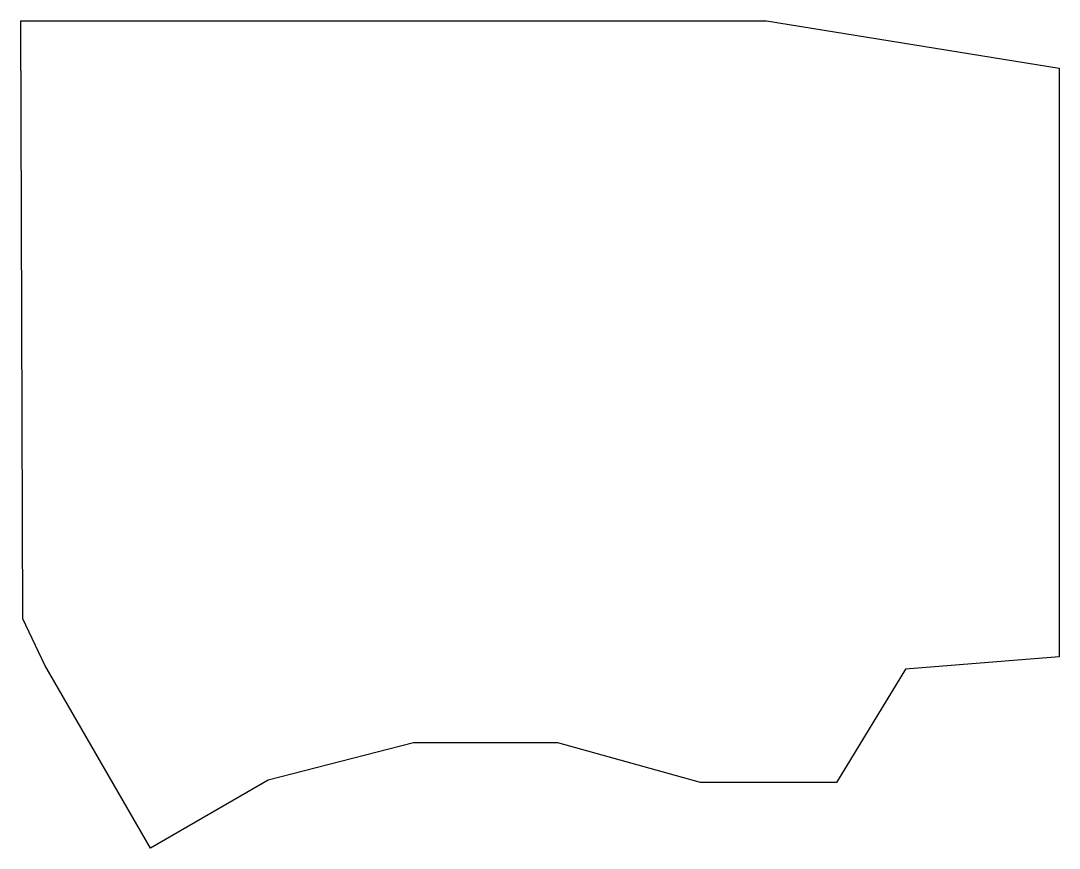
# Model space of a CAD drawing. Extents: x 18 to 156, y 176 to 285.
import ezdxf

# ---------------------------------------------------------------- set-up
doc = ezdxf.new("R2010")
doc.units = 0
doc.layers.add('Layer_1', color=7, linetype='CONTINUOUS')

msp = doc.modelspace()

# ---------------------------------------------------------------- linework, layer by layer
at = {"layer": 'Layer_1', "color": 7}
msp.add_lwpolyline([(155.67733, 201.145886), (135.31835, 199.507935), (126.1907, 184.51661), (108.18973, 184.51661), (89.289611, 189.76678), (70.191375, 189.76678), (50.945813, 184.8214), (35.355313, 175.82219), (21.357383, 200.071548), (18.482103, 206.19802), (18.192163, 285.357178), (36.633363, 285.357178), (54.948993, 285.357178), (59.955223, 285.357178), (75.614206, 285.357178), (79.204568, 285.357178), (97.773288, 285.357178), (98.277155, 285.357178), (103.15966, 285.357178), (116.93172, 285.357178), (155.64959, 279.080705)], close=True, dxfattribs=at)

doc.saveas('drawing.dxf')
